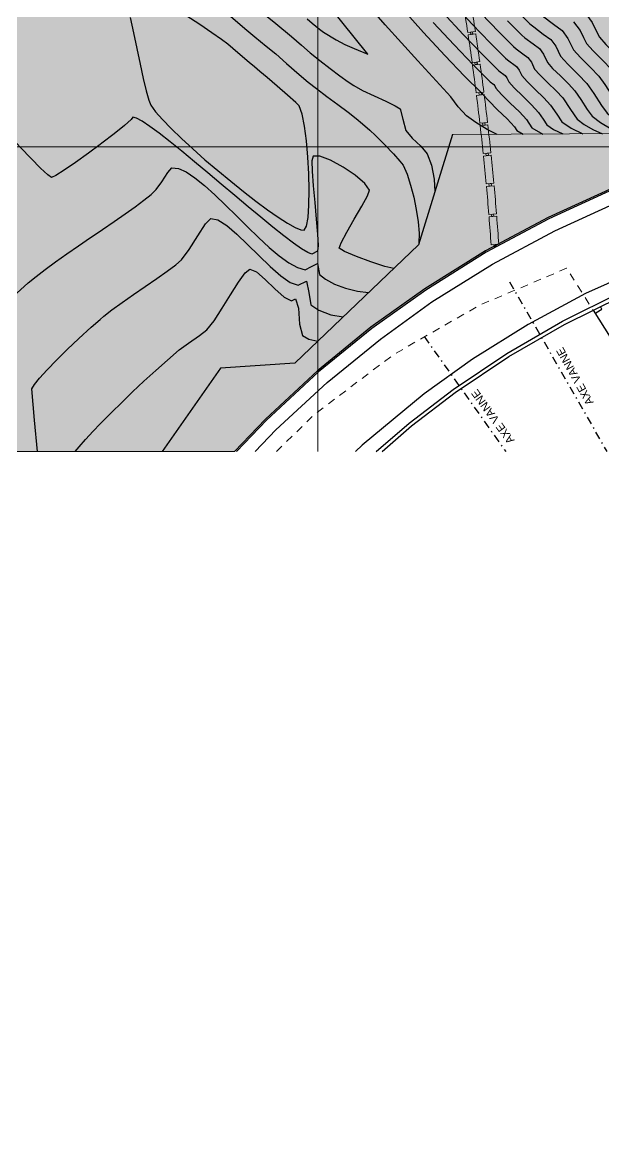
# Model space of a CAD drawing. Extents: x -3306 to 128006, y 43119 to 174431.
# Drawn here: x 62352 to 62397.3, y 108571.9 to 108659.7 of the extents above; entities that cross this region are included whole.
import ezdxf

# ---------------------------------------------------------------- set-up
doc = ezdxf.new("R2010")
doc.units = 0
doc.header["$MEASUREMENT"] = 0
doc.linetypes.add('DOT', pattern=[0.55, 0.3, -0.25])
doc.linetypes.add('TRATTOPUNTO2', pattern=[0.5, 0.25, -0.125, 0, -0.125])
for name, color, linetype in [('assi', 6, 'TRATTOPUNTO2'), ('Bâti', 7, 'Continuous'), ('colore lago', 131, 'Continuous'), ('coordinate', 2, 'Continuous'), ('Couronnement', 7, 'Continuous'), ('curve livello 1m', 2, 'Continuous'), ('curve livello 5m', 7, 'Continuous'), ('LIN025CO', 7, 'Continuous'), ('LINCOLO-ROSSO-025', 10, 'Continuous'), ('Per+Mod Surf', 7, 'Continuous'), ('TEXT035', 1, 'Continuous'), ('TRATTCOLO-32', 255, 'Continuous')]:
    doc.layers.add(name, color=color, linetype=linetype)
doc.layers.add('Colori bordi', color=5, linetype='Continuous', plot=False)
doc.styles.add('ARIAL', font='arial.ttf')

# ---------------------------------------------------------------- blocks, each defined once
blk = doc.blocks.new('barrageflott')
at = {"layer": 'TRATTCOLO-32'}
h = blk.add_hatch(color=256, dxfattribs=at)
h.paths.add_polyline_path([(-1.192, 14.374, 0.002639), (-1.506, 16.55), (-2.1, 16.462, -0.002639), (-1.786, 14.291)])
h.paths.add_polyline_path([(-1.534, 16.739, 0.002639), (-1.874, 18.912), (-2.466, 18.816, -0.002639), (-2.128, 16.649)])
h.paths.add_polyline_path([(-1.904, 19.099, 0.002639), (-2.268, 21.269), (-2.86, 21.166, -0.002639), (-2.496, 19.003)])
h.paths.add_polyline_path([(-2.301, 21.456, 0.002639), (-2.69, 23.621), (-3.28, 23.511, -0.002639), (-2.892, 21.353)])
h.paths.add_polyline_path([(-2.725, 23.808, 0.002639), (-3.139, 25.968), (-3.727, 25.852, -0.002639), (-3.315, 23.698)])
h.paths.add_polyline_path([(-3.176, 26.154, 0.002639), (-3.614, 28.31), (-4.202, 28.187, -0.002639), (-3.764, 26.038)])
h.paths.add_polyline_path([(-3.653, 28.496, 0.002639), (-4.117, 30.646), (-4.702, 30.516, -0.002639), (-4.24, 28.373)])
h.paths.add_polyline_path([(-4.158, 30.832, 0.002639), (-4.646, 32.976), (-5.23, 32.84, -0.002639), (-4.743, 30.702)])
h = blk.add_hatch(color=256, dxfattribs=at)
h.paths.add_polyline_path([(0.293, 0.116, 0.002639), (0.129, 2.309), (-0.469, 2.261, -0.002639), (-0.306, 0.074)])
h.paths.add_polyline_path([(0.114, 2.498, 0.002639), (-0.076, 4.69), (-0.673, 4.635, -0.002639), (-0.485, 2.45)])
h.paths.add_polyline_path([(-0.093, 4.879, 0.002639), (-0.307, 7.068), (-0.904, 7.007, -0.002639), (-0.69, 4.824)])
h.paths.add_polyline_path([(-0.327, 7.257, 0.002639), (-0.566, 9.444), (-1.162, 9.375, -0.002639), (-0.924, 7.195)])
h.paths.add_polyline_path([(-0.588, 9.633, 0.002639), (-0.852, 11.816), (-1.448, 11.741, -0.002639), (-1.184, 9.564)])
h.paths.add_polyline_path([(-0.876, 12.005, 0.002639), (-1.166, 14.185), (-1.76, 14.103, -0.002639), (-1.471, 11.929)])
at = {"layer": 'LINCOLO-ROSSO-025', "lineweight": 0}
for p, q in [((-2.128, 16.649), (-1.534, 16.739)), ((-2.1, 16.462), (-1.506, 16.55)), ((-1.786, 14.291), (-1.192, 14.374)), ((-1.76, 14.103), (-1.166, 14.185)), ((-1.471, 11.929), (-0.876, 12.005)), ((-1.448, 11.741), (-0.852, 11.816)), ((-1.184, 9.564), (-0.588, 9.633)), ((-1.162, 9.375), (-0.566, 9.444)), ((-0.924, 7.195), (-0.327, 7.257)), ((-0.904, 7.007), (-0.307, 7.068)), ((-0.69, 4.824), (-0.093, 4.879)), ((-0.673, 4.635), (-0.076, 4.69)), ((-0.485, 2.45), (0.114, 2.498)), ((-0.469, 2.261), (0.129, 2.309)), ((-0.306, 0.074), (0.293, 0.116))]:
    blk.add_line(p, q, dxfattribs=at)
for centre in [(-1.817, 16.6), (-1.476, 14.238), (-1.162, 11.873), (-0.875, 9.504), (-0.615, 7.132), (-0.383, 4.757), (-0.178, 2.38), (0, 0)]:
    blk.add_circle(centre, 0.095, dxfattribs=at)
for radius, start, end in [(207.744, 8.57267, 9.17754), (208.344, 8.57267, 9.17754), (207.744, 7.9155, 8.52037), (208.344, 7.9155, 8.52037), (207.744, 7.25832, 7.86319), (208.344, 7.25832, 7.86319), (207.744, 6.60115, 7.20602), (208.344, 6.60115, 7.20602), (207.744, 5.94398, 6.54885), (208.344, 5.94398, 6.54885), (208.344, 5.2868, 5.89167), (207.744, 5.2868, 5.89167), (207.744, 4.62963, 5.2345), (208.344, 4.62963, 5.2345), (207.744, 3.97246, 4.57733), (208.344, 3.97246, 4.57733)]:
    blk.add_arc((-207.55, -14.318), radius, start, end, dxfattribs=at)

msp = doc.modelspace()

# ---------------------------------------------------------------- hatches: boundary and pattern name
at = {"layer": 'colore lago', "lineweight": 0}
msp.add_hatch(color=256, dxfattribs=at).paths.add_polyline_path([(62346.766, 108753.305), (62348.103, 108752.427), (62352.959, 108748.821), (62356.983, 108746.672), (62359.292, 108744.895), (62360.553, 108743.926), (62363.411, 108741.712), (62365.637, 108740.673), (62363.36, 108739.839), (62368.197, 108734.582), (62381.151, 108739.327), (62381.923, 108738.487), (62377.207, 108728.317), (62382.044, 108723.06), (62383.531, 108726.268), (62384.61, 108725.772), (62384.891, 108725.5), (62385.513, 108725.007), (62386.29, 108724.44), (62387.153, 108723.834), (62388.028, 108723.224), (62388.845, 108722.646), (62389.533, 108722.136), (62390.061, 108721.586), (62390.416, 108721.182), (62391.046, 108720.467), (62391.593, 108719.84), (62392.228, 108719.121), (62392.561, 108718.731), (62392.862, 108718.087), (62393.16, 108717.245), (62394.064, 108714.455), (62394.378, 108713.747), (62394.823, 108713.14), (62395.432, 108712.426), (62396.026, 108711.854), (62396.545, 108710.804), (62395.703, 108710.571), (62400.102, 108704.942), (62413.395, 108708.628), (62414.097, 108707.729), (62408.577, 108697.972), (62412.975, 108692.343), (62413.775, 108693.757), (62413.775, 108692.195), (62414.821, 108690.222), (62415.316, 108689.288), (62415.726, 108688.514), (62415.989, 108688.018), (62416.308, 108687.414), (62417.091, 108686.877), (62417.986, 108686.309), (62418.762, 108685.857), (62419.277, 108685.61), (62419.98, 108685.523), (62420.747, 108685.436), (62421.269, 108685.254), (62422.042, 108684.935), (62422.834, 108684.575), (62423.302, 108684.318), (62424.281, 108683.305), (62425.656, 108681.875), (62426.449, 108681.066), (62427.156, 108680.351), (62427.673, 108679.833), (62427.895, 108679.62), (62428.432, 108679.384), (62429.04, 108678.92), (62429.869, 108678.212), (62430.484, 108677.629), (62430.843, 108677.243), (62431.218, 108676.364), (62431.557, 108675.296), (62431.913, 108674.527), (62432.355, 108674.247), (62432.858, 108673.942), (62433.455, 108673.231), (62434.097, 108672.326), (62434.701, 108671.601), (62435.197, 108671.28), (62435.685, 108671.01), (62436.144, 108670.755), (62436.707, 108670.388), (62437.492, 108669.855), (62438.358, 108669.253), (62439.162, 108668.678), (62440.078, 108667.996), (62441.13, 108667.19), (62442.002, 108666.501), (62442.908, 108665.758), (62443.789, 108665.021), (62444.562, 108664.359), (62445.144, 108663.844), (62445.453, 108663.547), (62446.014, 108662.665), (62446.501, 108661.941), (62447.153, 108661.7), (62448.876, 108661.081), (62447.183, 108652.749), (62446.943, 108651.566), (62441.595, 108652.495), (62436.09, 108653.04), (62430.527, 108653.236), (62424.984, 108653.069), (62419.433, 108652.547), (62413.953, 108651.637), (62408.529, 108650.359), (62403.21, 108648.764), (62398.021, 108646.797), (62392.955, 108644.487), (62388.067, 108641.873), (62383.347, 108638.914), (62379.143, 108635.919), (62374.987, 108632.528), (62370.912, 108628.752), (62368.501, 108626.219), (62346.766, 108626.219)])

# ---------------------------------------------------------------- linework, layer by layer
at = {"layer": 'assi', "ltscale": 2.5}
for p, q in [((62389.959, 108639.455), (62397.538, 108626.219)), ((62383.288, 108635.19), (62389.659, 108626.219))]:
    msp.add_line(p, q, dxfattribs=at)
at = {"layer": 'Bâti', "linetype": 'Continuous'}
for p, q in [((62397.149, 108637.336), (62397.045, 108637.532)), ((62396.465, 108637.251), (62402.678, 108627.371)), ((62396.678, 108637.032), (62397.149, 108637.336))]:
    msp.add_line(p, q, dxfattribs=at)
at = {"layer": 'Colori bordi', "linetype": 'Continuous', "lineweight": 0, "flags": 128}
msp.add_lwpolyline([(62448.876, 108661.081), (62447.183, 108652.749), (62446.943, 108651.566), (62441.595, 108652.495), (62436.09, 108653.04), (62430.527, 108653.236), (62424.984, 108653.069), (62419.433, 108652.547), (62413.953, 108651.637), (62408.529, 108650.359), (62403.21, 108648.764), (62398.021, 108646.797), (62392.955, 108644.487), (62388.067, 108641.873), (62383.347, 108638.914), (62379.143, 108635.919), (62374.987, 108632.528), (62370.912, 108628.752), (62368.501, 108626.219), (62346.766, 108626.219), (62346.766, 108753.305)], dxfattribs=at)
at = {"layer": 'coordinate', "linetype": 'Continuous', "lineweight": 0}
for p, q in [((62375, 108781.483), (62375, 108626.219)), ((62346.766, 108650), (62490.266, 108650))]:
    msp.add_line(p, q, dxfattribs=at)
at = {"layer": 'Couronnement', "linetype": 'Continuous'}
for p, q in [((62398.021, 108646.797), (62392.955, 108644.487)), ((62398.064, 108646.685), (62393.005, 108644.378)), ((62393.495, 108643.455), (62398.435, 108645.708)), ((62392.955, 108644.487), (62388.067, 108641.873)), ((62393.012, 108644.381), (62388.121, 108641.766)), ((62388.625, 108640.851), (62393.495, 108643.455)), ((62388.067, 108641.873), (62383.347, 108638.914)), ((62388.121, 108641.766), (62383.41, 108638.813)), ((62383.902, 108637.895), (62388.625, 108640.851)), ((62400.566, 108640.675), (62395.868, 108638.544)), ((62383.347, 108638.914), (62379.143, 108635.919)), ((62383.416, 108638.816), (62379.212, 108635.821)), ((62395.868, 108638.544), (62391.402, 108636.122)), ((62394.085, 108636.402), (62398.58, 108638.626)), ((62394.227, 108636.138), (62398.705, 108638.353)), ((62379.89, 108634.988), (62383.902, 108637.895)), ((62379.143, 108635.919), (62374.987, 108632.528)), ((62379.219, 108635.826), (62375.061, 108632.433)), ((62391.402, 108636.122), (62387.052, 108633.426)), ((62389.738, 108633.878), (62394.085, 108636.402)), ((62389.897, 108633.623), (62394.227, 108636.138)), ((62375.721, 108631.617), (62379.89, 108634.988)), ((62387.052, 108633.426), (62383.284, 108630.727)), ((62385.548, 108631.062), (62389.738, 108633.878)), ((62385.723, 108630.818), (62389.897, 108633.623)), ((62374.987, 108632.528), (62370.912, 108628.752)), ((62375.061, 108632.433), (62370.993, 108628.664)), ((62371.731, 108627.91), (62375.721, 108631.617)), ((62383.284, 108630.727), (62378.457, 108626.726)), ((62382.126, 108628.443), (62385.548, 108631.062)), ((62382.316, 108628.21), (62385.723, 108630.818)), ((62370.912, 108628.752), (62368.501, 108626.219)), ((62370.999, 108628.669), (62368.666, 108626.219)), ((62370.125, 108626.219), (62371.731, 108627.91)), ((62379.558, 108626.219), (62382.126, 108628.443)), ((62380.016, 108626.219), (62382.316, 108628.21)), ((62378.457, 108626.726), (62377.935, 108626.219))]:
    msp.add_line(p, q, dxfattribs=at)
at = {"layer": 'curve livello 1m', "flags": 128}
for points in [[(62378.465, 108669.396), (62379.116, 108668.782), (62379.404, 108668.352), (62379.774, 108667.832), (62380.97, 108666.383), (62382.382, 108664.738), (62383.921, 108662.993), (62385.504, 108661.244), (62387.042, 108659.586), (62388.449, 108658.114), (62389.64, 108656.924), (62389.797, 108656.792), (62390.501, 108656.268), (62390.701, 108655.995), (62390.901, 108655.581), (62391.319, 108655.108), (62391.958, 108654.477), (62392.631, 108653.816), (62393.153, 108653.251), (62393.629, 108652.538), (62394.041, 108651.942), (62394.744, 108651.447), (62395.655, 108651.014)], [(62374.166, 108659.98), (62374.55, 108659.645), (62375.136, 108659.176), (62375.454, 108658.964), (62376.43, 108658.364), (62377.113, 108657.985), (62377.826, 108657.664), (62378.89, 108657.24), (62374.951, 108662.181)], [(62388.986, 108650.974), (62388.195, 108651.363), (62387.312, 108651.899), (62386.602, 108652.422), (62386.602, 108652.422), (62385.938, 108653.13), (62385.368, 108653.916), (62382.788, 108656.708), (62380.242, 108659.532), (62380.242, 108659.532), (62378.099, 108662.009)], [(62367.649, 108660.666), (62369.312, 108659.229), (62370.078, 108658.597), (62370.981, 108657.86), (62371.715, 108657.253), (62372.568, 108656.511), (62373.555, 108655.641), (62374.235, 108655.053), (62374.895, 108654.542), (62375.706, 108653.938), (62376.563, 108653.308), (62377.36, 108652.715), (62377.991, 108652.222), (62378.496, 108651.792), (62379.055, 108651.296), (62379.499, 108650.881), (62380.228, 108650.149), (62380.897, 108649.447), (62381.405, 108648.882), (62381.652, 108648.563), (62381.958, 108647.86), (62382.239, 108647.014), (62382.483, 108646.077), (62382.681, 108645.103), (62382.821, 108644.145), (62382.893, 108643.256), (62382.886, 108642.489)], [(62370.243, 108660.83), (62371.732, 108659.616), (62372.941, 108658.617), (62372.941, 108658.617), (62373.722, 108657.933), (62374.393, 108657.349), (62374.393, 108657.349), (62375.155, 108656.741), (62375.959, 108656.118), (62376.724, 108655.542), (62377.366, 108655.074), (62377.805, 108654.777), (62377.805, 108654.777), (62378.489, 108654.411), (62379.381, 108653.991), (62380.292, 108653.574), (62381.033, 108653.214), (62381.415, 108652.967), (62381.633, 108652.166), (62381.853, 108651.268), (62382.362, 108650.671), (62383.042, 108650.044), (62383.533, 108649.459), (62383.858, 108648.563), (62384.079, 108647.477), (62384.129, 108646.525)], [(62381.517, 108660.843), (62383.24, 108658.938), (62384.915, 108657.132), (62386.448, 108655.529), (62387.746, 108654.233), (62387.761, 108654.22), (62387.833, 108654.167), (62387.853, 108654.139), (62387.873, 108654.097), (62388.329, 108653.581), (62389.024, 108652.894), (62389.757, 108652.174), (62390.326, 108651.56), (62390.525, 108651.266), (62391.004, 108650.986)], [(62387.75, 108660.404), (62389.116, 108658.976), (62390.272, 108657.821), (62390.475, 108657.649), (62390.991, 108657.268), (62391.39, 108656.968), (62391.651, 108656.613), (62391.91, 108656.076), (62392.316, 108655.616), (62392.935, 108655.004), (62393.589, 108654.363), (62394.095, 108653.815), (62394.695, 108652.918), (62395.213, 108652.168), (62395.758, 108651.755), (62396.447, 108651.352), (62397.206, 108651.023)], [(62390.45, 108660.699), (62391.535, 108659.615), (62391.833, 108659.364), (62392.586, 108658.807), (62393.169, 108658.369), (62393.55, 108657.85), (62393.928, 108657.066), (62394.489, 108656.453), (62395.307, 108655.654), (62395.98, 108654.943), (62396.521, 108654.158), (62397.117, 108653.22), (62397.556, 108652.618), (62398.103, 108652.187), (62398.805, 108651.74), (62399.539, 108651.348), (62400.183, 108651.085)], [(62395.837, 108660.47), (62396.398, 108659.705), (62396.689, 108659.097), (62396.956, 108658.55), (62397.462, 108657.997), (62398.2, 108657.276), (62398.807, 108656.635), (62399.247, 108656.023), (62399.76, 108655.232), (62400.278, 108654.413), (62400.738, 108653.716), (62401.072, 108653.295), (62401.676, 108652.804), (62402.446, 108652.286), (62403.292, 108651.792), (62404.122, 108651.376), (62404.846, 108651.091)], [(62360.369, 108660.104), (62360.625, 108658.912), (62360.884, 108657.672), (62361.139, 108656.455), (62361.383, 108655.332), (62361.608, 108654.375), (62361.809, 108653.655), (62361.977, 108653.242), (62362.352, 108652.735), (62362.892, 108652.122), (62363.571, 108651.421), (62364.366, 108650.654), (62365.25, 108649.839), (62366.201, 108648.998), (62367.194, 108648.15), (62368.203, 108647.315), (62369.205, 108646.514), (62370.174, 108645.765), (62371.087, 108645.089), (62371.919, 108644.506), (62372.645, 108644.036), (62373.24, 108643.699), (62373.681, 108643.515), (62373.942, 108643.503), (62374.119, 108643.816), (62374.24, 108644.492), (62374.307, 108645.45), (62374.324, 108646.61), (62374.294, 108647.888), (62374.22, 108649.204), (62374.107, 108650.477), (62373.956, 108651.623), (62373.771, 108652.563), (62373.556, 108653.214), (62373.29, 108653.453), (62372.644, 108654.021), (62371.825, 108654.736), (62371.038, 108655.419), (62370.49, 108655.89), (62370.068, 108656.236), (62369.642, 108656.587), (62368.768, 108657.344), (62367.977, 108658.027), (62367.495, 108658.374), (62366.741, 108658.893), (62365.788, 108659.539), (62364.705, 108660.263)], [(62383.995, 108659.707), (62385.624, 108657.95), (62387.115, 108656.391), (62388.377, 108655.13), (62388.44, 108655.077), (62388.722, 108654.867), (62388.802, 108654.758), (62388.882, 108654.592), (62389.325, 108654.09), (62390.002, 108653.421), (62390.715, 108652.721), (62391.268, 108652.123), (62391.697, 108651.491), (62392.546, 108650.995)], [(62389.783, 108659.837), (62390.904, 108658.718), (62391.154, 108658.507), (62391.789, 108658.037), (62392.28, 108657.668), (62392.6, 108657.232), (62392.919, 108656.571), (62393.313, 108656.125), (62393.913, 108655.532), (62394.546, 108654.91), (62395.037, 108654.379), (62395.5, 108653.708), (62396.009, 108652.907), (62396.385, 108652.393), (62397.042, 108651.896), (62397.873, 108651.41), (62398.744, 108651.033)], [(62394.948, 108659.769), (62395.449, 108659.087), (62395.708, 108658.544), (62395.947, 108658.055), (62396.471, 108657.482), (62397.235, 108656.735), (62397.864, 108656.071), (62398.372, 108655.353), (62398.957, 108654.437), (62399.505, 108653.587), (62399.9, 108653.069), (62400.605, 108652.512), (62401.512, 108651.935), (62402.46, 108651.429), (62403.292, 108651.089)], [(62358.031, 108650.194), (62357.11, 108649.513), (62356.095, 108648.787), (62355.21, 108648.179), (62354.557, 108647.765), (62354.237, 108647.619), (62354.237, 108647.619), (62353.94, 108647.82), (62353.382, 108648.337), (62352.645, 108649.081), (62351.812, 108649.961), (62350.967, 108650.89), (62350.191, 108651.777), (62349.568, 108652.533), (62349.182, 108653.068), (62349.182, 108653.068), (62348.875, 108653.668), (62348.483, 108654.574), (62348.048, 108655.67), (62347.61, 108656.843), (62347.21, 108657.979), (62346.891, 108658.964), (62346.766, 108659.42)], [(62380.934, 108640.516), (62380.214, 108640.67), (62379.143, 108641.012), (62378.005, 108641.435), (62377.087, 108641.833), (62376.675, 108642.099), (62376.675, 108642.099), (62376.815, 108642.517), (62377.255, 108643.331), (62377.846, 108644.344), (62378.439, 108645.36), (62378.885, 108646.18), (62379.036, 108646.608), (62379.036, 108646.608), (62378.666, 108647.147), (62377.921, 108647.787), (62376.973, 108648.424), (62375.994, 108648.955), (62375.155, 108649.274), (62374.628, 108649.28), (62374.628, 108649.28), (62374.544, 108648.915), (62374.559, 108648.091), (62374.641, 108646.957), (62374.76, 108645.662), (62374.883, 108644.354), (62374.978, 108643.183), (62375.015, 108642.297), (62374.962, 108641.846), (62374.962, 108641.846), (62374.526, 108641.629), (62374.209, 108641.745), (62373.725, 108642.036), (62373.097, 108642.479), (62372.346, 108643.051), (62371.492, 108643.732), (62370.556, 108644.498), (62369.559, 108645.327), (62368.522, 108646.198), (62367.466, 108647.089), (62366.413, 108647.976), (62365.382, 108648.839), (62364.395, 108649.654), (62363.473, 108650.4), (62362.637, 108651.055), (62361.908, 108651.597), (62361.306, 108652.003), (62360.853, 108652.251), (62360.569, 108652.319), (62360.569, 108652.319), (62360.436, 108652.131), (62359.918, 108651.668), (62359.123, 108651.028), (62358.154, 108650.285), (62358.031, 108650.194)], [(62358.031, 108636.534), (62358.307, 108636.776), (62358.307, 108636.776), (62358.941, 108637.281), (62359.733, 108637.858), (62360.622, 108638.477), (62361.545, 108639.109), (62362.444, 108639.726), (62363.255, 108640.298), (62363.919, 108640.796), (62364.373, 108641.191), (62364.373, 108641.191), (62364.973, 108641.987), (62365.635, 108643.048), (62366.238, 108643.987), (62366.658, 108644.415), (62367.206, 108644.297), (62367.892, 108643.86), (62368.678, 108643.192), (62369.528, 108642.378), (62370.407, 108641.507), (62371.277, 108640.666), (62372.102, 108639.942), (62372.846, 108639.423), (62373.474, 108639.194), (62374.107, 108639.509), (62374.293, 108638.643), (62374.467, 108637.656), (62375.074, 108637.241), (62376.004, 108636.895), (62376.977, 108636.723)], [(62358.031, 108628.379), (62358.154, 108628.507), (62358.9, 108629.26), (62359.705, 108630.051), (62360.557, 108630.868), (62361.443, 108631.7), (62362.354, 108632.534), (62363.275, 108633.358), (62364.197, 108634.161), (62364.197, 108634.161), (62364.908, 108634.688), (62365.76, 108635.273), (62366.342, 108635.722), (62366.342, 108635.722), (62366.911, 108636.431), (62367.547, 108637.397), (62368.198, 108638.453), (62368.81, 108639.428), (62369.329, 108640.154), (62369.702, 108640.462), (62370.22, 108640.25), (62370.904, 108639.653), (62371.654, 108638.914), (62372.369, 108638.274), (62372.947, 108637.977), (62373.249, 108638.126), (62373.49, 108637.396), (62373.581, 108636.167), (62373.805, 108635.271), (62374.304, 108634.984), (62374.998, 108634.827)], [(62353.141, 108626.219), (62352.903, 108628.667), (62352.7, 108631.117), (62352.7, 108631.117), (62352.898, 108631.444), (62353.305, 108631.946), (62353.889, 108632.59), (62354.616, 108633.343), (62355.455, 108634.171), (62356.371, 108635.041), (62357.333, 108635.921), (62358.031, 108636.534)], [(62356.079, 108626.219), (62356.386, 108626.595), (62356.885, 108627.163), (62357.479, 108627.804), (62358.031, 108628.379)]]:
    msp.add_lwpolyline(points, dxfattribs=at)
at = {"layer": 'curve livello 1m', "lineweight": 0}
msp.add_circle((62350, 108775), 65655.947, dxfattribs=at)
at = {"layer": 'curve livello 5m', "flags": 128}
for points in [[(62384.749, 108660.475), (62386.333, 108658.768), (62387.782, 108657.252), (62389.009, 108656.027), (62389.118, 108655.935), (62389.611, 108655.567), (62389.752, 108655.376), (62389.892, 108655.087), (62390.322, 108654.599), (62390.98, 108653.949), (62391.673, 108653.268), (62392.211, 108652.687), (62392.564, 108652.159), (62392.869, 108651.717), (62393.39, 108651.35), (62394.116, 108651.005)], [(62392.511, 108660.222), (62393.384, 108659.576), (62394.058, 108659.069), (62394.499, 108658.469), (62394.728, 108657.99), (62394.938, 108657.56), (62395.48, 108656.967), (62396.271, 108656.195), (62396.922, 108655.507), (62397.372, 108654.87), (62397.891, 108654.057), (62398.377, 108653.303), (62398.728, 108652.844), (62399.354, 108652.35), (62400.158, 108651.837), (62401, 108651.389), (62401.738, 108651.087)], [(62358.031, 108643.426), (62358.213, 108643.55), (62359.117, 108644.172), (62359.971, 108644.767), (62360.75, 108645.325), (62361.431, 108645.834), (62361.99, 108646.283), (62362.405, 108646.661), (62362.838, 108647.264), (62363.293, 108647.995), (62363.614, 108648.367), (62364.124, 108648.314), (62364.729, 108648.041), (62365.414, 108647.583), (62366.164, 108646.974), (62366.963, 108646.251), (62367.799, 108645.449), (62368.655, 108644.603), (62369.518, 108643.748), (62370.372, 108642.919), (62371.202, 108642.153), (62371.995, 108641.483), (62372.736, 108640.947), (62373.409, 108640.577), (62374, 108640.412), (62374.504, 108640.672), (62374.964, 108640.891), (62375.13, 108640.042), (62375.602, 108639.658), (62376.313, 108639.289), (62377.17, 108638.971), (62378.081, 108638.736), (62378.955, 108638.62)], [(62350.801, 108626.219), (62350.135, 108633.099), (62349.829, 108636.78), (62349.829, 108636.78), (62350.108, 108637.162), (62350.714, 108637.807), (62351.524, 108638.591), (62352.417, 108639.392), (62352.417, 108639.392), (62353.023, 108639.887), (62353.743, 108640.434), (62354.552, 108641.021), (62355.427, 108641.637), (62356.344, 108642.272), (62357.281, 108642.913), (62358.031, 108643.426)]]:
    msp.add_lwpolyline(points, dxfattribs=at)
at = {"layer": 'LIN025CO', "linetype": 'Continuous', "lineweight": 0}
msp.add_line((62385.493, 108650.953), (62411.719, 108651.111), dxfattribs=at)
at = {"layer": 'LIN025CO', "linetype": 'DOT', "lineweight": 0, "ltscale": 2, "flags": 128}
msp.add_lwpolyline([(62371.775, 108626.219), (62374.713, 108629.082), (62380.864, 108633.759), (62387.592, 108637.63), (62394.405, 108640.526), (62396.465, 108637.251)], dxfattribs=at)
at = {"layer": 'Per+Mod Surf', "linetype": 'Continuous'}
for p, q in [((62385.493, 108650.953), (62382.841, 108642.344)), ((62382.841, 108642.344), (62373.204, 108633.107)), ((62373.204, 108633.107), (62367.419, 108632.73)), ((62367.419, 108632.73), (62362.866, 108626.219))]:
    msp.add_line(p, q, dxfattribs=at)

# ---------------------------------------------------------------- block references
at = {"layer": 'curve livello 1m', "linetype": 'Continuous', "lineweight": 0}
msp.add_blockref('barrageflott', (62388.821, 108642.276), dxfattribs=at)

# ---------------------------------------------------------------- texts
at = {"layer": 'TEXT035', "style": 'ARIAL'}
for rotation, p in [(119, (62396.527, 108630.051)), (126, (62390.363, 108627.098))]:
    msp.add_text('AXE VANNE', height=0.625, rotation=rotation, dxfattribs=at).set_placement(p)

doc.saveas('drawing.dxf')
